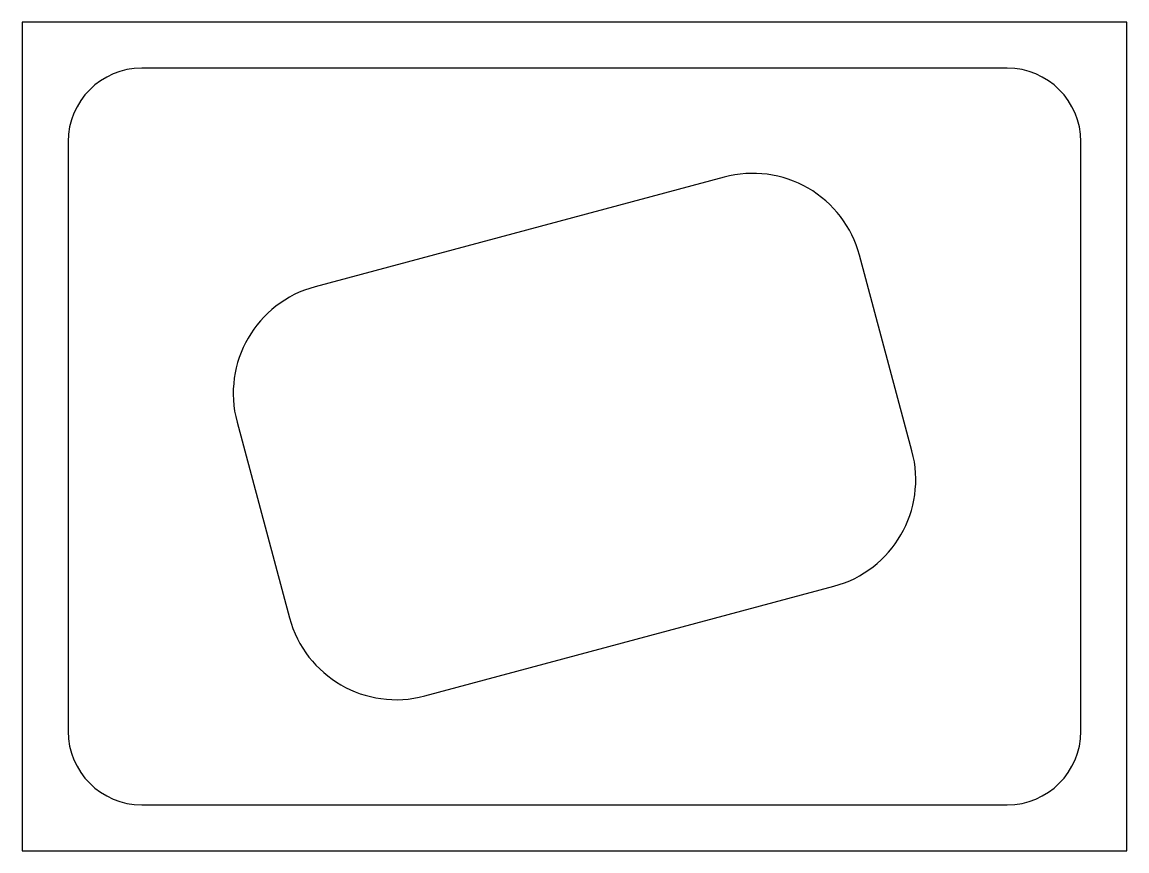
# Model space of a CAD drawing. Header units: millimetres. Extents: x -60 to 60, y -45 to 45.
import ezdxf

# ---------------------------------------------------------------- set-up
doc = ezdxf.new("R2010")
doc.units = ezdxf.units.MM
for name, color, linetype in [('A_FLANGE_WALL_Z-28', 2, 'CONTINUOUS'), ('B_ROTATED_BOSS_WALL_Z-12', 3, 'CONTINUOUS'), ('BLANK', 1, 'CONTINUOUS')]:
    doc.layers.add(name, color=color, linetype=linetype)

msp = doc.modelspace()

# ---------------------------------------------------------------- linework, layer by layer
at = {"layer": 'A_FLANGE_WALL_Z-28'}
for p, q in [((47, 40), (-47, 40)), ((-55, 32), (-55, -32)), ((55, -32), (55, 32)), ((-47, -40), (47, -40))]:
    msp.add_line(p, q, dxfattribs=at)
for centre, start, end in [((-47, 32), 90, 180), ((47, 32), 0, 90), ((-47, -32), 180, 270), ((47, -32), 270, 0)]:
    msp.add_arc(centre, 8, start, end, dxfattribs=at)
at = {"layer": 'B_ROTATED_BOSS_WALL_Z-12'}
for p, q in [((16.2635, 28.1691), (-28.1691, 16.2635)), ((36.6544, -1.5665), (30.9604, 19.6839)), ((-36.6544, 1.5665), (-30.9604, -19.6839)), ((-16.2635, -28.1691), (28.1691, -16.2635))]:
    msp.add_line(p, q, dxfattribs=at)
for centre, start, end in [((19.3693, 16.578), 15, 105), ((-25.0633, 4.6723), 105, 195), ((25.0633, -4.6723), 285, 15), ((-19.3693, -16.578), 195, 285)]:
    msp.add_arc(centre, 12, start, end, dxfattribs=at)
at = {"layer": 'BLANK'}
for p, q in [((60, 45), (-60, 45)), ((-60, 45), (-60, -45)), ((60, -45), (60, 45)), ((-60, -45), (60, -45))]:
    msp.add_line(p, q, dxfattribs=at)

doc.saveas('drawing.dxf')
